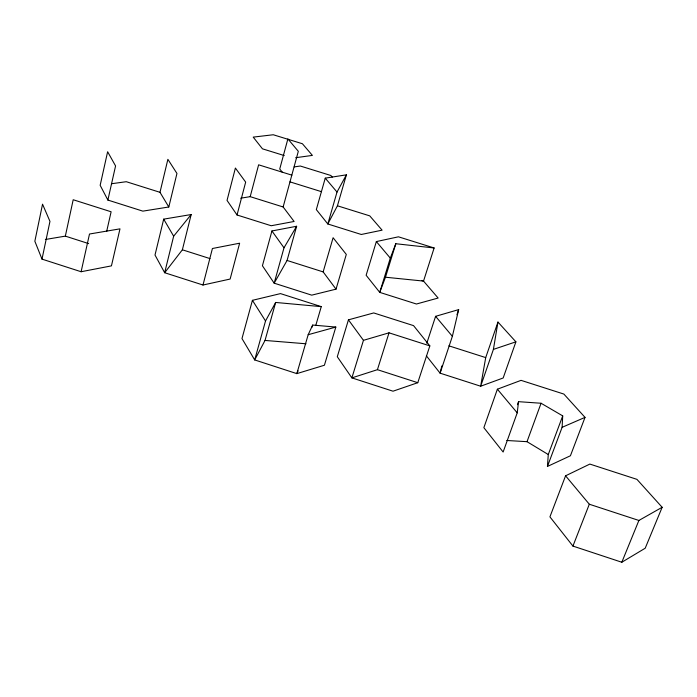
<?xml version="1.0" encoding="UTF-8"?>
<svg xmlns="http://www.w3.org/2000/svg" width="697" height="697" viewBox="0 0 697 697"><rect width="100%" height="100%" fill="white"/><g stroke="black" fill="none" stroke-linecap="round" stroke-linejoin="round"><path stroke-width="1.05" d="M518.542 401.672L517.226 412.842L503.129 452.022L483.857 427.679L497.379 389.205L521.06 380.353L563.864 394.066L585.018 417.372L570.425 455.76L547.441 466.459L562.104 427.322L562.714 415.882L541.064 403.249L518.542 401.672L517.453 404.722M547.441 466.459L548.278 454.531L562.714 415.882M497.963 322.058L485.713 357.596L480.66 386.216L493.406 349.397L497.963 322.058L515.902 341.835L503.173 377.983L480.66 386.216L440.095 373.165L426.381 355.836M42.003 259.127L49.957 221.376L42.543 204.186L34.85 241.249L42.003 259.127L81.105 271.734L111.442 265.871L119.98 228.851L89.495 234.018L81.105 271.734M45.366 239.489L65.335 236.126L73.194 199.743L111.119 211.783L106.641 231.526M107.878 200.065L115.571 165.938L107.626 151.746L100.159 185.306L107.878 200.065L142.85 211.139L168.805 206.992L176.951 173.457L167.881 159.334L159.988 192.32L168.805 206.992M441.837 365.916L440.095 373.165L452.37 336.32L458.661 309.616L435.59 316.325L426.808 343.229M191.178 214.537L173.658 236.187L164.666 272.727L182.379 249.796L191.178 214.537L163.69 219.146L155.004 255.041L164.666 272.727L203.001 285.021L230.132 279.053L239.629 243.201L212.419 248.507L203.001 285.021M237.041 214.99L245.666 182.109L235.394 168.047L227.039 200.405L237.041 214.99L271.194 225.741L294.108 221.472L283.139 206.974L250.197 196.659L240.726 198.192M250.197 196.659L258.622 164.814L291.877 175.156M315.785 325.386L321.273 306.636L280.49 293.603L252.419 300.329L241.981 338.568L254.684 359.931L296.826 373.627L324.41 365.237L335.823 327.067L312.674 325.063L308.179 334.708L296.826 373.627L298.089 370.865M296.634 226.264L284.001 247.792L274.174 283.174L287.068 260.46L296.634 226.264L271.926 230.968L262.421 265.757L274.174 283.174L311.716 295.153L336.024 289.159L346.304 254.414L333.096 237.729L323.155 271.9L336.024 289.159M283.139 206.974L298.316 151.301L287.887 138.895L279.741 168.996L282.294 172.211M275.655 302.454L265.522 320.977L254.684 359.931L265.026 340.441L275.655 302.454L321.273 306.636M325.246 178.144L316.325 209.597L327.817 223.981L361.29 234.48L382.104 230.167L369.75 215.87L337.435 205.789L327.817 223.981L337.017 192.041L346.392 174.834L325.246 178.144L337.017 192.041M337.435 205.789L346.392 174.834M312.073 327.137L312.674 325.063M348.439 319.845L337.296 356.733L351.88 377.879L393.012 391.2L417.773 382.705L429.84 345.886L413.556 325.63L373.723 312.936L348.439 319.845L363.451 340.336L351.88 377.879L377.425 369.68L417.773 382.705M434.126 247.975L395.809 243.732L390.311 258.125L379.743 292.374L385.467 277.223L423.532 281.083L434.126 247.975L398.457 236.814L376.345 241.58L366.134 275.263L379.743 292.374L416.457 304.014L438.134 298.037L423.532 281.083L421.519 280.447M385.467 277.223L395.809 243.732M377.425 369.68L389.022 332.826L429.84 345.886M456.971 314.695L458.661 309.616M506.78 440.487L527.01 441.68L541.064 403.249M565.572 475.807L549.924 516.869L572.934 546.082L621.82 562.244L645.204 548.225L662.15 507.285L636.927 479.353L589.862 464.08L565.572 475.807L589.313 504.227L638.888 520.459L662.15 507.285M572.934 546.082L589.313 504.227M621.82 562.244L638.888 520.459M562.104 427.322L585.018 417.372M493.406 349.397L515.902 341.835M363.451 340.336L389.022 332.826M308.179 334.708L335.823 327.067M294.151 166.914L300.32 166.025L330.866 175.496L332.242 177.09M295.676 157.705L312.395 155.405L302.402 143.739L273.268 134.756L253.211 137.117L262.464 148.827L284.245 155.562M111.659 183.72L126.288 181.708L159.988 192.32M265.026 340.441L305.974 343.778M289.935 181.856L321.517 191.684M287.068 260.46L323.155 271.9M182.379 249.796L209.997 258.596M448.885 345.834L485.713 357.596M65.335 236.126L88.667 243.602M527.01 441.68L548.278 454.531M376.345 241.58L390.311 258.125M497.379 389.205L517.226 412.842M435.59 316.325L452.37 336.32M271.926 230.968L284.001 247.792M252.419 300.329L265.522 320.977M163.69 219.146L173.658 236.187"/></g></svg>
